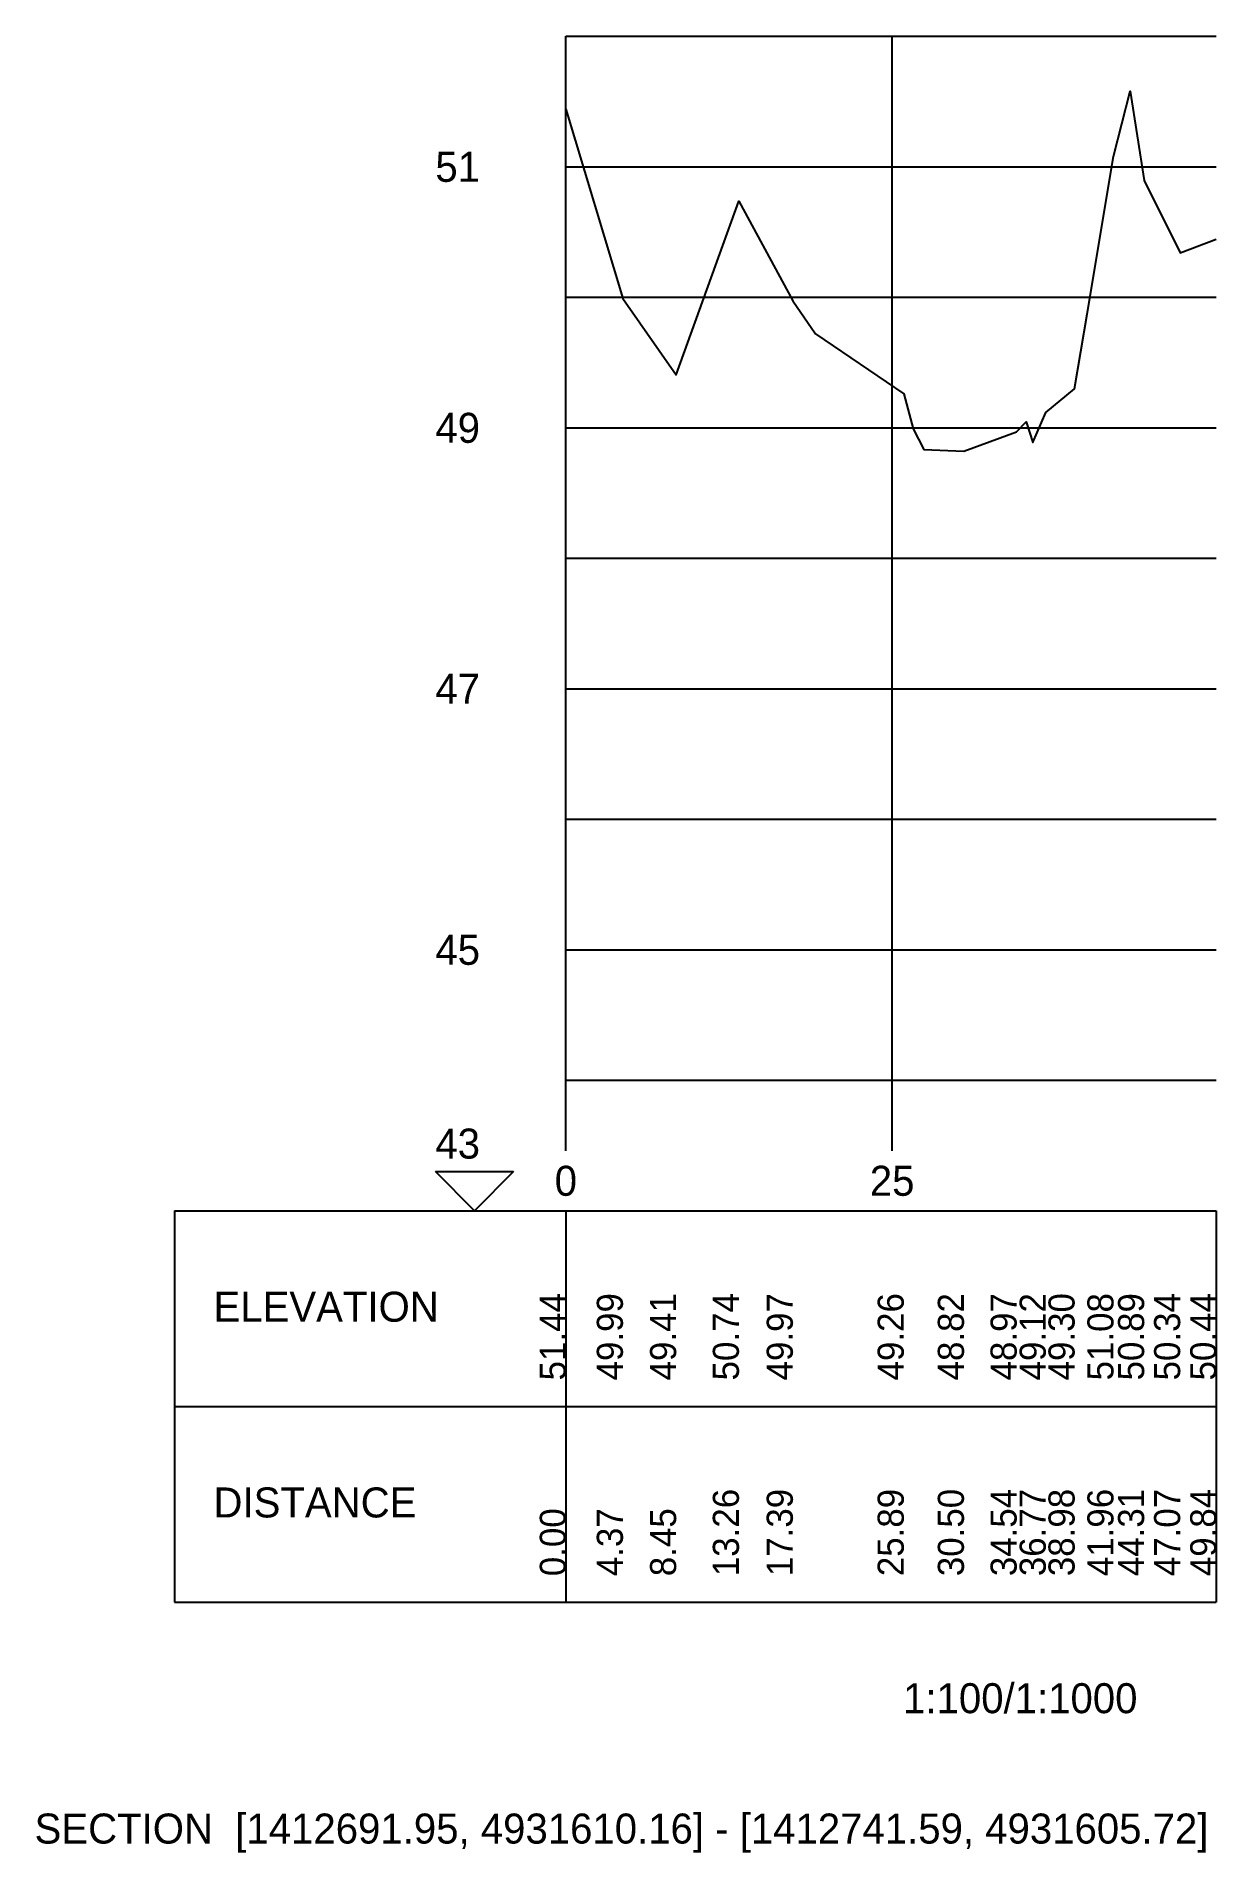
# Model space of a CAD drawing. Extents: x -41 to 50, y -49 to 90.
import ezdxf
from ezdxf.enums import TextEntityAlignment as Align

# ---------------------------------------------------------------- set-up
doc = ezdxf.new("R2010")
doc.units = 0
doc.header["$MEASUREMENT"] = 0
for name, color, linetype in [('Base-TXT', 7, 'Continuous'), ('BaseLines', 7, 'Continuous'), ('Datum', 7, 'Continuous'), ('grid', 7, 'Continuous'), ('Ground', 7, 'Continuous'), ('Ground-TXT', 7, 'Continuous'), ('SECTION', 7, 'Continuous')]:
    doc.layers.add(name, color=color, linetype=linetype)

msp = doc.modelspace()

# ---------------------------------------------------------------- linework, layer by layer
at = {"layer": 'BaseLines'}
for p, q in [((-30, 0), (49.84, 0)), ((-30, 0), (-30, -30)), ((0, 0), (0, -30)), ((49.84, 0), (49.84, -30)), ((-30, -15), (49.84, -15)), ((-30, -30), (49.84, -30)), ((-30, -30), (49.84, -30))]:
    msp.add_line(p, q, dxfattribs=at)
at = {"layer": 'Datum'}
for p, q in [((-10, 3), (-4, 3)), ((-7, 0), (-10, 3)), ((-4, 3), (-7, 0))]:
    msp.add_line(p, q, dxfattribs=at)
at = {"layer": 'grid'}
for p, q in [((0, 4.6), (0, 90)), ((0, 90), (49.84, 90)), ((25, 4.6), (25, 90)), ((0, 80), (49.84, 80)), ((0, 70), (49.84, 70)), ((0, 60), (49.84, 60)), ((0, 50), (49.84, 50)), ((0, 40), (49.84, 40)), ((0, 30), (49.84, 30)), ((0, 20), (49.84, 20)), ((0, 10), (49.84, 10))]:
    msp.add_line(p, q, dxfattribs=at)
at = {"layer": 'Ground', "color": 242, "true_color": 0xcd2027}
msp.add_lwpolyline([(0, 84.41), (4.37, 69.92), (8.45, 64.06), (13.26, 77.36), (17.39, 69.74), (19.14, 67.21), (25.89, 62.6), (26.62, 59.91), (27.44, 58.35), (30.5, 58.21), (34.54, 59.69), (35.27, 60.47), (35.79, 58.87), (36.77, 61.18), (38.98, 63), (39.95, 68.71), (41.96, 80.8), (43.24, 85.81), (44.31, 78.95), (47.07, 73.41), (49.84, 74.45)], dxfattribs=at)

# ---------------------------------------------------------------- texts
at = {"layer": 'Base-TXT'}
for s, p in [('ELEVATION', (-27, -8.5)), ('DISTANCE', (-27, -23.5))]:
    msp.add_text(s, height=2.3, dxfattribs=at).set_placement(p)
at = {"layer": 'Datum'}
msp.add_text('43', height=2.3, dxfattribs=at).set_placement((-10, 4))
at = {"layer": 'grid'}
for s, p in [('51', (-10, 78.85)), ('49', (-10, 58.85)), ('47', (-10, 38.85)), ('45', (-10, 18.85))]:
    msp.add_text(s, height=2.3, dxfattribs=at).set_placement(p)
for s, p in [('0', (0, 2.3)), ('25', (25, 2.3))]:
    msp.add_text(s, height=2.3, dxfattribs=at).set_placement(p, align=Align.MIDDLE_CENTER)
at = {"layer": 'Ground-TXT'}
for s, p in [('51.44', (0, -13)), ('49.99', (4.37, -13)), ('49.41', (8.45, -13)), ('50.74', (13.26, -13)), ('49.97', (17.39, -13)), ('49.26', (25.89, -13)), ('48.82', (30.5, -13)), ('48.97', (34.54, -13)), ('49.12', (36.77, -13)), ('49.30', (38.98, -13)), ('51.08', (41.96, -13)), ('50.89', (44.31, -13)), ('50.34', (47.07, -13)), ('50.44', (49.84, -13)), ('13.26', (13.26, -28)), ('17.39', (17.39, -28)), ('25.89', (25.89, -28)), ('30.50', (30.5, -28)), ('34.54', (34.54, -28)), ('36.77', (36.77, -28)), ('38.98', (38.98, -28)), ('41.96', (41.96, -28)), ('44.31', (44.31, -28)), ('47.07', (47.07, -28)), ('49.84', (49.84, -28)), ('0.00', (0, -28)), ('4.37', (4.37, -28)), ('8.45', (8.45, -28))]:
    msp.add_text(s, height=2, rotation=90, dxfattribs=at).set_placement(p)
at = {"layer": 'SECTION'}
for s, p in [('1:100/1:1000', (25.84, -38.5)), ('SECTION  [1412691.95, 4931610.16] - [1412741.59, 4931605.72]', (-40.71, -48.49))]:
    msp.add_text(s, height=2.3, dxfattribs=at).set_placement(p)

doc.saveas('drawing.dxf')
